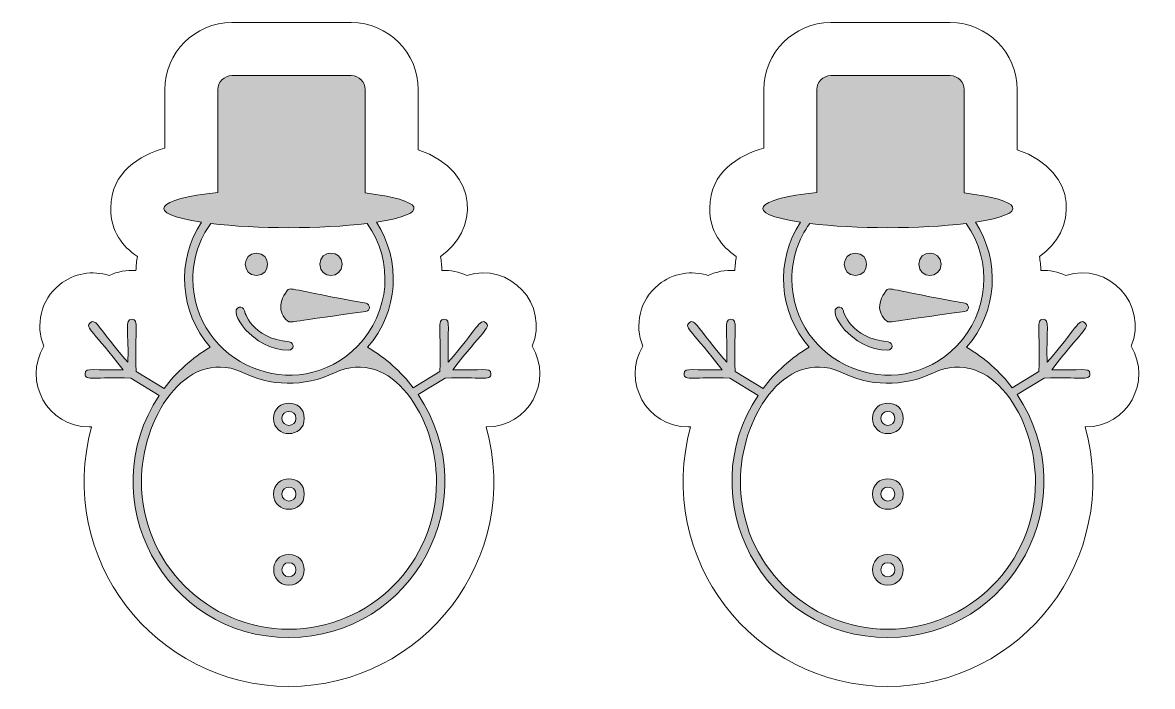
# Model space of a CAD drawing. Header units: inches. Extents: x -26 to -13, y -21.7 to -15.7.
# Drawn here: x -19.231 to -16.407, y -17.598 to -15.938 of the extents above; entities that cross this region are included whole.
import ezdxf

# ---------------------------------------------------------------- set-up
doc = ezdxf.new("R2010")
doc.units = ezdxf.units.IN
doc.header["$MEASUREMENT"] = 0
doc.layers.add('_U+0421_U+043B_U+043E_U+0439 1', color=7, linetype='Continuous')

msp = doc.modelspace()

# ---------------------------------------------------------------- hatches: boundary and pattern name
at = {"layer": '_U+0421_U+043B_U+043E_U+0439 1', "true_color": 0xffffff}
h = msp.add_hatch(color=7, dxfattribs=at)
h.dxf.hatch_style = 2
edge = h.paths.add_edge_path()
edge.add_spline(control_points=[(-18.5617, -16.6871), (-18.572, -16.6871), (-18.5835, -16.6692), (-18.5857, -16.6567), (-18.5883, -16.6415), (-18.583, -16.6253), (-18.57, -16.6084), (-18.5626, -16.5988), (-18.563, -16.6061), (-18.373, -16.6402), (-18.3614, -16.6424), (-18.3618, -16.6591), (-18.3735, -16.6607), (-18.5625, -16.6873), (-18.5603, -16.6871), (-18.5617, -16.6871)], knot_values=[0, 0, 0, 0, 0.013889, 0.013889, 0.013889, 0.027778, 0.027778, 0.027778, 0.041667, 0.041667, 0.041667, 0.055556, 0.055556, 0.055556, 0.069444, 0.069444, 0.069444, 0.069444], degree=3, periodic=0)
edge.add_line((-18.5617, -16.6871), (-18.5617, -16.6871))
edge = h.paths.add_edge_path()
edge.add_spline(control_points=[(-18.4328, -16.5428), (-18.4328, -16.5059), (-18.4886, -16.5058), (-18.4886, -16.5428), (-18.4886, -16.5798), (-18.4328, -16.5798), (-18.4328, -16.5428)], knot_values=[0, 0, 0, 0, 0.013889, 0.013889, 0.013889, 0.027778, 0.027778, 0.027778, 0.027778], degree=3, periodic=0)
edge.add_line((-18.4328, -16.5428), (-18.4328, -16.5428))
edge = h.paths.add_edge_path()
edge.add_spline(control_points=[(-18.647, -16.5708), (-18.61, -16.5708), (-18.61, -16.5149), (-18.647, -16.5149), (-18.6839, -16.5149), (-18.6839, -16.5708), (-18.647, -16.5708)], knot_values=[0, 0, 0, 0, 0.013889, 0.013889, 0.013889, 0.027778, 0.027778, 0.027778, 0.027778], degree=3, periodic=0)
edge.add_line((-18.647, -16.5708), (-18.647, -16.5708))
edge = h.paths.add_edge_path()
edge.add_spline(control_points=[(-18.5657, -16.7576), (-18.5526, -16.7576), (-18.5516, -16.738), (-18.5647, -16.7368), (-18.6603, -16.7275), (-18.6768, -16.6608), (-18.6774, -16.6579), (-18.6787, -16.6523), (-18.6842, -16.6488), (-18.6898, -16.65), (-18.7209, -16.6569), (-18.6579, -16.7576), (-18.5657, -16.7576)], knot_values=[0, 0, 0, 0, 0.013889, 0.013889, 0.013889, 0.027778, 0.027778, 0.027778, 0.041667, 0.041667, 0.041667, 0.055556, 0.055556, 0.055556, 0.055556], degree=3, periodic=0)
edge.add_line((-18.5657, -16.7576), (-18.5657, -16.7576))
edge = h.paths.add_edge_path()
edge.add_spline(control_points=[(-18.1559, -16.8064), (-18.086, -16.8098), (-18.0607, -16.7986), (-18.0607, -16.8168), (-18.0607, -16.8356), (-18.087, -16.8237), (-18.1748, -16.8273), (-18.1748, -16.8273), (-18.2427, -16.8686), (-18.2427, -16.8686), (-18.0689, -17.1262), (-18.2537, -17.4762), (-18.5657, -17.4762), (-18.877, -17.4762), (-19.0614, -17.128), (-18.8899, -16.8706), (-18.8899, -16.8706), (-18.9611, -16.8273), (-18.9611, -16.8273), (-19.0503, -16.8236), (-19.0753, -16.8354), (-19.0753, -16.8168), (-19.0753, -16.7985), (-19.0487, -16.8098), (-18.9801, -16.8064), (-19.0519, -16.7119), (-19.077, -16.7008), (-19.0623, -16.6888), (-19.0476, -16.6769), (-19.0417, -16.7036), (-18.9686, -16.7875), (-18.9652, -16.7087), (-18.9772, -16.6802), (-18.9582, -16.6802), (-18.9393, -16.6802), (-18.9515, -16.7046), (-18.9478, -16.811), (-18.9478, -16.811), (-18.8778, -16.8535), (-18.8778, -16.8535), (-18.8471, -16.8124), (-18.8081, -16.7771), (-18.7624, -16.7503), (-18.8394, -16.6618), (-18.8478, -16.5348), (-18.7843, -16.4374), (-18.9301, -16.4153), (-18.8987, -16.3797), (-18.7434, -16.3631), (-18.7434, -16.3631), (-18.7434, -16.106), (-18.7434, -16.106), (-18.7434, -16.0866), (-18.7277, -16.071), (-18.7084, -16.071), (-18.7084, -16.071), (-18.4099, -16.071), (-18.4099, -16.071), (-18.3906, -16.071), (-18.3749, -16.0866), (-18.3749, -16.106), (-18.3749, -16.106), (-18.3749, -16.3645), (-18.3749, -16.3645), (-18.2299, -16.3818), (-18.2064, -16.4161), (-18.3471, -16.4374), (-18.2835, -16.5349), (-18.292, -16.6619), (-18.369, -16.7503), (-18.3239, -16.7767), (-18.2854, -16.8113), (-18.2549, -16.8516), (-18.2549, -16.8516), (-18.1882, -16.811), (-18.1882, -16.811), (-18.1844, -16.7058), (-18.1967, -16.6802), (-18.1778, -16.6802), (-18.1593, -16.6802), (-18.1709, -16.7048), (-18.1673, -16.7875), (-18.0952, -16.7047), (-18.0885, -16.6768), (-18.0737, -16.6888), (-18.0589, -16.7008), (-18.0836, -16.7114), (-18.1559, -16.8064)], knot_values=[0, 0, 0, 0, 0.013889, 0.013889, 0.013889, 0.027778, 0.027778, 0.027778, 0.041667, 0.041667, 0.041667, 0.055556, 0.055556, 0.055556, 0.069444, 0.069444, 0.069444, 0.083333, 0.083333, 0.083333, 0.097222, 0.097222, 0.097222, 0.111111, 0.111111, 0.111111, 0.125, 0.125, 0.125, 0.138889, 0.138889, 0.138889, 0.152778, 0.152778, 0.152778, 0.166667, 0.166667, 0.166667, 0.180556, 0.180556, 0.180556, 0.194444, 0.194444, 0.194444, 0.208333, 0.208333, 0.208333, 0.222222, 0.222222, 0.222222, 0.236111, 0.236111, 0.236111, 0.25, 0.25, 0.25, 0.263889, 0.263889, 0.263889, 0.277778, 0.277778, 0.277778, 0.291667, 0.291667, 0.291667, 0.305556, 0.305556, 0.305556, 0.319444, 0.319444, 0.319444, 0.333333, 0.333333, 0.333333, 0.347222, 0.347222, 0.347222, 0.361111, 0.361111, 0.361111, 0.375, 0.375, 0.375, 0.388889, 0.388889, 0.388889, 0.402778, 0.402778, 0.402778, 0.402778], degree=3, periodic=0)
edge.add_line((-18.1559, -16.8064), (-18.1559, -16.8064))
edge = h.paths.add_edge_path()
edge.add_spline(control_points=[(-18.7612, -16.4406), (-18.7892, -16.4798), (-18.8058, -16.5277), (-18.8058, -16.5794), (-18.8058, -16.7897), (-18.547, -16.9043), (-18.3937, -16.7466), (-18.3135, -16.6641), (-18.3021, -16.5361), (-18.3701, -16.4406), (-18.4844, -16.4547), (-18.6469, -16.4548), (-18.7612, -16.4406)], knot_values=[0, 0, 0, 0, 0.013889, 0.013889, 0.013889, 0.027778, 0.027778, 0.027778, 0.041667, 0.041667, 0.041667, 0.055556, 0.055556, 0.055556, 0.055556], degree=3, periodic=0)
edge.add_line((-18.7612, -16.4406), (-18.7612, -16.4406))
edge = h.paths.add_edge_path()
edge.add_spline(control_points=[(-18.5657, -17.4554), (-18.3623, -17.4554), (-18.1968, -17.2899), (-18.1968, -17.0865), (-18.1968, -16.9281), (-18.3075, -16.7477), (-18.4515, -16.8139), (-18.5273, -16.851), (-18.6143, -16.8481), (-18.685, -16.8114), (-18.8269, -16.7518), (-18.9345, -16.9313), (-18.9345, -17.0865), (-18.9345, -17.2899), (-18.7691, -17.4554), (-18.5657, -17.4554)], knot_values=[0, 0, 0, 0, 0.013889, 0.013889, 0.013889, 0.027778, 0.027778, 0.027778, 0.041667, 0.041667, 0.041667, 0.055556, 0.055556, 0.055556, 0.069444, 0.069444, 0.069444, 0.069444], degree=3, periodic=0)
edge.add_line((-18.5657, -17.4554), (-18.5657, -17.4554))
edge = h.paths.add_edge_path()
edge.add_spline(control_points=[(-18.6041, -16.9281), (-18.6041, -16.8773), (-18.5272, -16.8772), (-18.5272, -16.9281), (-18.5272, -16.9789), (-18.6041, -16.979), (-18.6041, -16.9281)], knot_values=[0, 0, 0, 0, 0.013889, 0.013889, 0.013889, 0.027778, 0.027778, 0.027778, 0.027778], degree=3, periodic=0)
edge.add_line((-18.6041, -16.9281), (-18.6041, -16.9281))
edge = h.paths.add_edge_path()
edge.add_spline(control_points=[(-18.5833, -16.9281), (-18.5833, -16.9514), (-18.5481, -16.9514), (-18.5481, -16.9281), (-18.5481, -16.9049), (-18.5833, -16.9048), (-18.5833, -16.9281)], knot_values=[0, 0, 0, 0, 0.013889, 0.013889, 0.013889, 0.027778, 0.027778, 0.027778, 0.027778], degree=3, periodic=0)
edge.add_line((-18.5833, -16.9281), (-18.5833, -16.9281))
edge = h.paths.add_edge_path()
edge.add_spline(control_points=[(-18.6041, -17.1174), (-18.6041, -17.0666), (-18.5272, -17.0665), (-18.5272, -17.1174), (-18.5272, -17.1682), (-18.6041, -17.1683), (-18.6041, -17.1174)], knot_values=[0, 0, 0, 0, 0.013889, 0.013889, 0.013889, 0.027778, 0.027778, 0.027778, 0.027778], degree=3, periodic=0)
edge.add_line((-18.6041, -17.1174), (-18.6041, -17.1174))
edge = h.paths.add_edge_path()
edge.add_spline(control_points=[(-18.5833, -17.1174), (-18.5833, -17.1407), (-18.5481, -17.1407), (-18.5481, -17.1174), (-18.5481, -17.0941), (-18.5833, -17.0941), (-18.5833, -17.1174)], knot_values=[0, 0, 0, 0, 0.013889, 0.013889, 0.013889, 0.027778, 0.027778, 0.027778, 0.027778], degree=3, periodic=0)
edge.add_line((-18.5833, -17.1174), (-18.5833, -17.1174))
edge = h.paths.add_edge_path()
edge.add_spline(control_points=[(-18.5657, -17.2682), (-18.5149, -17.2682), (-18.5148, -17.3451), (-18.5657, -17.3451), (-18.6165, -17.3451), (-18.6166, -17.2682), (-18.5657, -17.2682)], knot_values=[0, 0, 0, 0, 0.013889, 0.013889, 0.013889, 0.027778, 0.027778, 0.027778, 0.027778], degree=3, periodic=0)
edge.add_line((-18.5657, -17.2682), (-18.5657, -17.2682))
edge = h.paths.add_edge_path()
edge.add_spline(control_points=[(-18.5657, -17.3243), (-18.5424, -17.3243), (-18.5424, -17.2891), (-18.5657, -17.2891), (-18.589, -17.2891), (-18.589, -17.3243), (-18.5657, -17.3243)], knot_values=[0, 0, 0, 0, 0.013889, 0.013889, 0.013889, 0.027778, 0.027778, 0.027778, 0.027778], degree=3, periodic=0)
edge.add_line((-18.5657, -17.3243), (-18.5657, -17.3243))
h = msp.add_hatch(color=7, dxfattribs=at)
h.dxf.hatch_style = 2
edge = h.paths.add_edge_path()
edge.add_spline(control_points=[(-17.0644, -16.6871), (-17.0746, -16.6871), (-17.0862, -16.6692), (-17.0884, -16.6567), (-17.091, -16.6415), (-17.0857, -16.6253), (-17.0727, -16.6084), (-17.0653, -16.5988), (-17.0657, -16.6061), (-16.8756, -16.6402), (-16.8641, -16.6424), (-16.8645, -16.6591), (-16.8761, -16.6607), (-17.0652, -16.6873), (-17.063, -16.6871), (-17.0644, -16.6871)], knot_values=[0, 0, 0, 0, 0.013889, 0.013889, 0.013889, 0.027778, 0.027778, 0.027778, 0.041667, 0.041667, 0.041667, 0.055556, 0.055556, 0.055556, 0.069444, 0.069444, 0.069444, 0.069444], degree=3, periodic=0)
edge.add_line((-17.0644, -16.6871), (-17.0644, -16.6871))
edge = h.paths.add_edge_path()
edge.add_spline(control_points=[(-16.9355, -16.5428), (-16.9355, -16.5059), (-16.9913, -16.5058), (-16.9913, -16.5428), (-16.9913, -16.5798), (-16.9355, -16.5798), (-16.9355, -16.5428)], knot_values=[0, 0, 0, 0, 0.013889, 0.013889, 0.013889, 0.027778, 0.027778, 0.027778, 0.027778], degree=3, periodic=0)
edge.add_line((-16.9355, -16.5428), (-16.9355, -16.5428))
edge = h.paths.add_edge_path()
edge.add_spline(control_points=[(-17.1496, -16.5708), (-17.1127, -16.5708), (-17.1127, -16.5149), (-17.1496, -16.5149), (-17.1866, -16.5149), (-17.1866, -16.5708), (-17.1496, -16.5708)], knot_values=[0, 0, 0, 0, 0.013889, 0.013889, 0.013889, 0.027778, 0.027778, 0.027778, 0.027778], degree=3, periodic=0)
edge.add_line((-17.1496, -16.5708), (-17.1496, -16.5708))
edge = h.paths.add_edge_path()
edge.add_spline(control_points=[(-17.0684, -16.7576), (-17.0552, -16.7576), (-17.0543, -16.738), (-17.0674, -16.7368), (-17.163, -16.7275), (-17.1795, -16.6608), (-17.1801, -16.6579), (-17.1814, -16.6523), (-17.1869, -16.6488), (-17.1925, -16.65), (-17.2236, -16.6569), (-17.1606, -16.7576), (-17.0684, -16.7576)], knot_values=[0, 0, 0, 0, 0.013889, 0.013889, 0.013889, 0.027778, 0.027778, 0.027778, 0.041667, 0.041667, 0.041667, 0.055556, 0.055556, 0.055556, 0.055556], degree=3, periodic=0)
edge.add_line((-17.0684, -16.7576), (-17.0684, -16.7576))
edge = h.paths.add_edge_path()
edge.add_spline(control_points=[(-16.6586, -16.8064), (-16.5887, -16.8098), (-16.5634, -16.7986), (-16.5634, -16.8168), (-16.5634, -16.8356), (-16.5897, -16.8237), (-16.6775, -16.8273), (-16.6775, -16.8273), (-16.7454, -16.8686), (-16.7454, -16.8686), (-16.5716, -17.1262), (-16.7564, -17.4762), (-17.0684, -17.4762), (-17.3797, -17.4762), (-17.5641, -17.128), (-17.3926, -16.8706), (-17.3926, -16.8706), (-17.4638, -16.8273), (-17.4638, -16.8273), (-17.553, -16.8236), (-17.5779, -16.8354), (-17.5779, -16.8168), (-17.5779, -16.7985), (-17.5514, -16.8098), (-17.4827, -16.8064), (-17.5546, -16.7119), (-17.5797, -16.7008), (-17.5649, -16.6888), (-17.5503, -16.6769), (-17.5444, -16.7036), (-17.4713, -16.7875), (-17.4678, -16.7087), (-17.4799, -16.6802), (-17.4609, -16.6802), (-17.442, -16.6802), (-17.4542, -16.7046), (-17.4504, -16.811), (-17.4504, -16.811), (-17.3805, -16.8535), (-17.3805, -16.8535), (-17.3498, -16.8124), (-17.3108, -16.7771), (-17.2651, -16.7503), (-17.3421, -16.6618), (-17.3505, -16.5348), (-17.287, -16.4374), (-17.4328, -16.4153), (-17.4014, -16.3797), (-17.2461, -16.3631), (-17.2461, -16.3631), (-17.2461, -16.106), (-17.2461, -16.106), (-17.2461, -16.0866), (-17.2304, -16.071), (-17.2111, -16.071), (-17.2111, -16.071), (-16.9126, -16.071), (-16.9126, -16.071), (-16.8933, -16.071), (-16.8776, -16.0866), (-16.8776, -16.106), (-16.8776, -16.106), (-16.8776, -16.3645), (-16.8776, -16.3645), (-16.7326, -16.3818), (-16.7091, -16.4161), (-16.8497, -16.4374), (-16.7862, -16.5349), (-16.7947, -16.6619), (-16.8717, -16.7503), (-16.8266, -16.7767), (-16.7881, -16.8113), (-16.7576, -16.8516), (-16.7576, -16.8516), (-16.6909, -16.811), (-16.6909, -16.811), (-16.6871, -16.7058), (-16.6994, -16.6802), (-16.6805, -16.6802), (-16.662, -16.6802), (-16.6736, -16.7048), (-16.67, -16.7875), (-16.5979, -16.7047), (-16.5912, -16.6768), (-16.5764, -16.6888), (-16.5616, -16.7008), (-16.5863, -16.7114), (-16.6586, -16.8064)], knot_values=[0, 0, 0, 0, 0.013889, 0.013889, 0.013889, 0.027778, 0.027778, 0.027778, 0.041667, 0.041667, 0.041667, 0.055556, 0.055556, 0.055556, 0.069444, 0.069444, 0.069444, 0.083333, 0.083333, 0.083333, 0.097222, 0.097222, 0.097222, 0.111111, 0.111111, 0.111111, 0.125, 0.125, 0.125, 0.138889, 0.138889, 0.138889, 0.152778, 0.152778, 0.152778, 0.166667, 0.166667, 0.166667, 0.180556, 0.180556, 0.180556, 0.194444, 0.194444, 0.194444, 0.208333, 0.208333, 0.208333, 0.222222, 0.222222, 0.222222, 0.236111, 0.236111, 0.236111, 0.25, 0.25, 0.25, 0.263889, 0.263889, 0.263889, 0.277778, 0.277778, 0.277778, 0.291667, 0.291667, 0.291667, 0.305556, 0.305556, 0.305556, 0.319444, 0.319444, 0.319444, 0.333333, 0.333333, 0.333333, 0.347222, 0.347222, 0.347222, 0.361111, 0.361111, 0.361111, 0.375, 0.375, 0.375, 0.388889, 0.388889, 0.388889, 0.402778, 0.402778, 0.402778, 0.402778], degree=3, periodic=0)
edge.add_line((-16.6586, -16.8064), (-16.6586, -16.8064))
edge = h.paths.add_edge_path()
edge.add_spline(control_points=[(-17.2639, -16.4406), (-17.2919, -16.4798), (-17.3085, -16.5277), (-17.3085, -16.5794), (-17.3085, -16.7897), (-17.0497, -16.9043), (-16.8964, -16.7466), (-16.8162, -16.6641), (-16.8048, -16.5361), (-16.8728, -16.4406), (-16.9871, -16.4547), (-17.1496, -16.4548), (-17.2639, -16.4406)], knot_values=[0, 0, 0, 0, 0.013889, 0.013889, 0.013889, 0.027778, 0.027778, 0.027778, 0.041667, 0.041667, 0.041667, 0.055556, 0.055556, 0.055556, 0.055556], degree=3, periodic=0)
edge.add_line((-17.2639, -16.4406), (-17.2639, -16.4406))
edge = h.paths.add_edge_path()
edge.add_spline(control_points=[(-17.0684, -17.4554), (-16.865, -17.4554), (-16.6995, -17.2899), (-16.6995, -17.0865), (-16.6995, -16.9281), (-16.8102, -16.7477), (-16.9542, -16.8139), (-17.03, -16.851), (-17.117, -16.8481), (-17.1877, -16.8114), (-17.3296, -16.7518), (-17.4372, -16.9313), (-17.4372, -17.0865), (-17.4372, -17.2899), (-17.2718, -17.4554), (-17.0684, -17.4554)], knot_values=[0, 0, 0, 0, 0.013889, 0.013889, 0.013889, 0.027778, 0.027778, 0.027778, 0.041667, 0.041667, 0.041667, 0.055556, 0.055556, 0.055556, 0.069444, 0.069444, 0.069444, 0.069444], degree=3, periodic=0)
edge.add_line((-17.0684, -17.4554), (-17.0684, -17.4554))
edge = h.paths.add_edge_path()
edge.add_spline(control_points=[(-17.1068, -16.9281), (-17.1068, -16.8773), (-17.0299, -16.8772), (-17.0299, -16.9281), (-17.0299, -16.9789), (-17.1068, -16.979), (-17.1068, -16.9281)], knot_values=[0, 0, 0, 0, 0.013889, 0.013889, 0.013889, 0.027778, 0.027778, 0.027778, 0.027778], degree=3, periodic=0)
edge.add_line((-17.1068, -16.9281), (-17.1068, -16.9281))
edge = h.paths.add_edge_path()
edge.add_spline(control_points=[(-17.086, -16.9281), (-17.086, -16.9514), (-17.0508, -16.9514), (-17.0508, -16.9281), (-17.0508, -16.9049), (-17.086, -16.9048), (-17.086, -16.9281)], knot_values=[0, 0, 0, 0, 0.013889, 0.013889, 0.013889, 0.027778, 0.027778, 0.027778, 0.027778], degree=3, periodic=0)
edge.add_line((-17.086, -16.9281), (-17.086, -16.9281))
edge = h.paths.add_edge_path()
edge.add_spline(control_points=[(-17.1068, -17.1174), (-17.1068, -17.0666), (-17.0299, -17.0665), (-17.0299, -17.1174), (-17.0299, -17.1682), (-17.1068, -17.1683), (-17.1068, -17.1174)], knot_values=[0, 0, 0, 0, 0.013889, 0.013889, 0.013889, 0.027778, 0.027778, 0.027778, 0.027778], degree=3, periodic=0)
edge.add_line((-17.1068, -17.1174), (-17.1068, -17.1174))
edge = h.paths.add_edge_path()
edge.add_spline(control_points=[(-17.086, -17.1174), (-17.086, -17.1407), (-17.0508, -17.1407), (-17.0508, -17.1174), (-17.0508, -17.0941), (-17.086, -17.0941), (-17.086, -17.1174)], knot_values=[0, 0, 0, 0, 0.013889, 0.013889, 0.013889, 0.027778, 0.027778, 0.027778, 0.027778], degree=3, periodic=0)
edge.add_line((-17.086, -17.1174), (-17.086, -17.1174))
edge = h.paths.add_edge_path()
edge.add_spline(control_points=[(-17.0684, -17.2682), (-17.0176, -17.2682), (-17.0175, -17.3451), (-17.0684, -17.3451), (-17.1192, -17.3451), (-17.1192, -17.2682), (-17.0684, -17.2682)], knot_values=[0, 0, 0, 0, 0.013889, 0.013889, 0.013889, 0.027778, 0.027778, 0.027778, 0.027778], degree=3, periodic=0)
edge.add_line((-17.0684, -17.2682), (-17.0684, -17.2682))
edge = h.paths.add_edge_path()
edge.add_spline(control_points=[(-17.0684, -17.3243), (-17.0451, -17.3243), (-17.0451, -17.2891), (-17.0684, -17.2891), (-17.0917, -17.2891), (-17.0917, -17.3243), (-17.0684, -17.3243)], knot_values=[0, 0, 0, 0, 0.013889, 0.013889, 0.013889, 0.027778, 0.027778, 0.027778, 0.027778], degree=3, periodic=0)
edge.add_line((-17.0684, -17.3243), (-17.0684, -17.3243))

# ---------------------------------------------------------------- linework, layer by layer
at = {"layer": '_U+0421_U+043B_U+043E_U+0439 1', "color": 1, "lineweight": 9, "true_color": 0xff0000}
for points in [[(-17.9578, -16.7479), (-17.9142, -16.6435), (-18.0134, -16.5359), (-18.1211, -16.5708), (-18.1409, -16.5614), (-18.1611, -16.5573), (-18.1831, -16.5582), (-18.1838, -16.5463), (-18.185, -16.5345), (-18.1867, -16.5229), (-18.0958, -16.4634), (-18.0816, -16.3114), (-18.2423, -16.2564), (-18.2423, -16.2564), (-18.2423, -16.106), (-18.2423, -16.106), (-18.2423, -16.0135), (-18.3175, -15.9383), (-18.4099, -15.9383), (-18.4099, -15.9383), (-18.7084, -15.9383), (-18.7084, -15.9383), (-18.8008, -15.9383), (-18.876, -16.0135), (-18.876, -16.106), (-18.876, -16.106), (-18.876, -16.2522), (-18.876, -16.2522), (-18.9379, -16.2707), (-19.011, -16.3106), (-19.011, -16.4028), (-19.011, -16.4612), (-18.9818, -16.4986), (-18.9446, -16.5229), (-18.9464, -16.5346), (-18.9476, -16.5464), (-18.9482, -16.5584), (-18.9725, -16.5567), (-18.9944, -16.5611), (-19.0148, -16.5708), (-19.0561, -16.5574), (-19.1031, -16.5645), (-19.1394, -16.594), (-19.1861, -16.6319), (-19.2002, -16.695), (-19.1782, -16.7479), (-19.2315, -16.8353), (-19.1689, -16.9495), (-19.0648, -16.9495), (-19.0648, -16.9495), (-19.059, -16.9495), (-19.059, -16.9495), (-19.1497, -17.2763), (-18.9025, -17.5984), (-18.5657, -17.5984), (-18.2292, -17.5984), (-17.9816, -17.2766), (-18.0724, -16.9495), (-18.0724, -16.9495), (-18.0711, -16.9495), (-18.0711, -16.9495), (-17.967, -16.9495), (-17.9045, -16.8353), (-17.9578, -16.7479)], [(-16.4605, -16.7479), (-16.4169, -16.6435), (-16.5161, -16.5359), (-16.6238, -16.5708), (-16.6436, -16.5614), (-16.6638, -16.5573), (-16.6858, -16.5582), (-16.6865, -16.5463), (-16.6877, -16.5345), (-16.6894, -16.5229), (-16.5985, -16.4634), (-16.5843, -16.3114), (-16.745, -16.2564), (-16.745, -16.2564), (-16.745, -16.106), (-16.745, -16.106), (-16.745, -16.0135), (-16.8202, -15.9383), (-16.9126, -15.9383), (-16.9126, -15.9383), (-17.2111, -15.9383), (-17.2111, -15.9383), (-17.3035, -15.9383), (-17.3787, -16.0135), (-17.3787, -16.106), (-17.3787, -16.106), (-17.3787, -16.2522), (-17.3787, -16.2522), (-17.4406, -16.2707), (-17.5137, -16.3106), (-17.5137, -16.4028), (-17.5137, -16.4612), (-17.4845, -16.4986), (-17.4473, -16.5229), (-17.4491, -16.5346), (-17.4503, -16.5464), (-17.4509, -16.5584), (-17.4752, -16.5567), (-17.4971, -16.5611), (-17.5175, -16.5708), (-17.5588, -16.5574), (-17.6058, -16.5645), (-17.6421, -16.594), (-17.6887, -16.6319), (-17.7029, -16.695), (-17.6809, -16.7479), (-17.7342, -16.8353), (-17.6716, -16.9495), (-17.5675, -16.9495), (-17.5675, -16.9495), (-17.5616, -16.9495), (-17.5616, -16.9495), (-17.6524, -17.2763), (-17.4052, -17.5984), (-17.0684, -17.5984), (-16.7319, -17.5984), (-16.4843, -17.2766), (-16.5751, -16.9495), (-16.5751, -16.9495), (-16.5738, -16.9495), (-16.5738, -16.9495), (-16.4697, -16.9495), (-16.4072, -16.8353), (-16.4605, -16.7479)]]:
    msp.add_open_spline(points, degree=3, knots=[0, 0, 0, 0, 1, 1, 1, 2, 2, 2, 3, 3, 3, 4, 4, 4, 5, 5, 5, 6, 6, 6, 7, 7, 7, 8, 8, 8, 9, 9, 9, 10, 10, 10, 11, 11, 11, 12, 12, 12, 13, 13, 13, 14, 14, 14, 15, 15, 15, 16, 16, 16, 17, 17, 17, 18, 18, 18, 19, 19, 19, 20, 20, 20, 21, 21, 21, 21], dxfattribs=at)
at = {"layer": '_U+0421_U+043B_U+043E_U+0439 1', "lineweight": 0}
for points, knots in [([(-18.1559, -16.8064), (-18.086, -16.8098), (-18.0607, -16.7986), (-18.0607, -16.8168), (-18.0607, -16.8356), (-18.087, -16.8237), (-18.1748, -16.8273), (-18.1748, -16.8273), (-18.2427, -16.8686), (-18.2427, -16.8686), (-18.0689, -17.1262), (-18.2537, -17.4762), (-18.5657, -17.4762), (-18.877, -17.4762), (-19.0614, -17.128), (-18.8899, -16.8706), (-18.8899, -16.8706), (-18.9611, -16.8273), (-18.9611, -16.8273), (-19.0503, -16.8236), (-19.0753, -16.8354), (-19.0753, -16.8168), (-19.0753, -16.7985), (-19.0487, -16.8098), (-18.9801, -16.8064), (-19.0519, -16.7119), (-19.077, -16.7008), (-19.0623, -16.6888), (-19.0476, -16.6769), (-19.0417, -16.7036), (-18.9686, -16.7875), (-18.9652, -16.7087), (-18.9772, -16.6802), (-18.9582, -16.6802), (-18.9393, -16.6802), (-18.9515, -16.7046), (-18.9478, -16.811), (-18.9478, -16.811), (-18.8778, -16.8535), (-18.8778, -16.8535), (-18.8471, -16.8124), (-18.8081, -16.7771), (-18.7624, -16.7503), (-18.8394, -16.6618), (-18.8478, -16.5348), (-18.7843, -16.4374), (-18.9301, -16.4153), (-18.8987, -16.3797), (-18.7434, -16.3631), (-18.7434, -16.3631), (-18.7434, -16.106), (-18.7434, -16.106), (-18.7434, -16.0866), (-18.7277, -16.071), (-18.7084, -16.071), (-18.7084, -16.071), (-18.4099, -16.071), (-18.4099, -16.071), (-18.3906, -16.071), (-18.3749, -16.0866), (-18.3749, -16.106), (-18.3749, -16.106), (-18.3749, -16.3645), (-18.3749, -16.3645), (-18.2299, -16.3818), (-18.2064, -16.4161), (-18.3471, -16.4374), (-18.2835, -16.5349), (-18.292, -16.6619), (-18.369, -16.7503), (-18.3239, -16.7767), (-18.2854, -16.8113), (-18.2549, -16.8516), (-18.2549, -16.8516), (-18.1882, -16.811), (-18.1882, -16.811), (-18.1844, -16.7058), (-18.1967, -16.6802), (-18.1778, -16.6802), (-18.1593, -16.6802), (-18.1709, -16.7048), (-18.1673, -16.7875), (-18.0952, -16.7047), (-18.0885, -16.6768), (-18.0737, -16.6888), (-18.0589, -16.7008), (-18.0836, -16.7114), (-18.1559, -16.8064)], [0, 0, 0, 0, 1, 1, 1, 2, 2, 2, 3, 3, 3, 4, 4, 4, 5, 5, 5, 6, 6, 6, 7, 7, 7, 8, 8, 8, 9, 9, 9, 10, 10, 10, 11, 11, 11, 12, 12, 12, 13, 13, 13, 14, 14, 14, 15, 15, 15, 16, 16, 16, 17, 17, 17, 18, 18, 18, 19, 19, 19, 20, 20, 20, 21, 21, 21, 22, 22, 22, 23, 23, 23, 24, 24, 24, 25, 25, 25, 26, 26, 26, 27, 27, 27, 28, 28, 28, 29, 29, 29, 29]), ([(-16.6586, -16.8064), (-16.5887, -16.8098), (-16.5634, -16.7986), (-16.5634, -16.8168), (-16.5634, -16.8356), (-16.5897, -16.8237), (-16.6775, -16.8273), (-16.6775, -16.8273), (-16.7454, -16.8686), (-16.7454, -16.8686), (-16.5716, -17.1262), (-16.7564, -17.4762), (-17.0684, -17.4762), (-17.3797, -17.4762), (-17.5641, -17.128), (-17.3926, -16.8706), (-17.3926, -16.8706), (-17.4638, -16.8273), (-17.4638, -16.8273), (-17.553, -16.8236), (-17.5779, -16.8354), (-17.5779, -16.8168), (-17.5779, -16.7985), (-17.5514, -16.8098), (-17.4827, -16.8064), (-17.5546, -16.7119), (-17.5797, -16.7008), (-17.5649, -16.6888), (-17.5503, -16.6769), (-17.5444, -16.7036), (-17.4713, -16.7875), (-17.4678, -16.7087), (-17.4799, -16.6802), (-17.4609, -16.6802), (-17.442, -16.6802), (-17.4542, -16.7046), (-17.4504, -16.811), (-17.4504, -16.811), (-17.3805, -16.8535), (-17.3805, -16.8535), (-17.3498, -16.8124), (-17.3108, -16.7771), (-17.2651, -16.7503), (-17.3421, -16.6618), (-17.3505, -16.5348), (-17.287, -16.4374), (-17.4328, -16.4153), (-17.4014, -16.3797), (-17.2461, -16.3631), (-17.2461, -16.3631), (-17.2461, -16.106), (-17.2461, -16.106), (-17.2461, -16.0866), (-17.2304, -16.071), (-17.2111, -16.071), (-17.2111, -16.071), (-16.9126, -16.071), (-16.9126, -16.071), (-16.8933, -16.071), (-16.8776, -16.0866), (-16.8776, -16.106), (-16.8776, -16.106), (-16.8776, -16.3645), (-16.8776, -16.3645), (-16.7326, -16.3818), (-16.7091, -16.4161), (-16.8497, -16.4374), (-16.7862, -16.5349), (-16.7947, -16.6619), (-16.8717, -16.7503), (-16.8266, -16.7767), (-16.7881, -16.8113), (-16.7576, -16.8516), (-16.7576, -16.8516), (-16.6909, -16.811), (-16.6909, -16.811), (-16.6871, -16.7058), (-16.6994, -16.6802), (-16.6805, -16.6802), (-16.662, -16.6802), (-16.6736, -16.7048), (-16.67, -16.7875), (-16.5979, -16.7047), (-16.5912, -16.6768), (-16.5764, -16.6888), (-16.5616, -16.7008), (-16.5863, -16.7114), (-16.6586, -16.8064)], [0, 0, 0, 0, 1, 1, 1, 2, 2, 2, 3, 3, 3, 4, 4, 4, 5, 5, 5, 6, 6, 6, 7, 7, 7, 8, 8, 8, 9, 9, 9, 10, 10, 10, 11, 11, 11, 12, 12, 12, 13, 13, 13, 14, 14, 14, 15, 15, 15, 16, 16, 16, 17, 17, 17, 18, 18, 18, 19, 19, 19, 20, 20, 20, 21, 21, 21, 22, 22, 22, 23, 23, 23, 24, 24, 24, 25, 25, 25, 26, 26, 26, 27, 27, 27, 28, 28, 28, 29, 29, 29, 29]), ([(-18.7612, -16.4406), (-18.7892, -16.4798), (-18.8058, -16.5277), (-18.8058, -16.5794), (-18.8058, -16.7897), (-18.547, -16.9043), (-18.3937, -16.7466), (-18.3135, -16.6641), (-18.3021, -16.5361), (-18.3701, -16.4406), (-18.4844, -16.4547), (-18.6469, -16.4548), (-18.7612, -16.4406)], [0, 0, 0, 0, 1, 1, 1, 2, 2, 2, 3, 3, 3, 4, 4, 4, 4]), ([(-17.2639, -16.4406), (-17.2919, -16.4798), (-17.3085, -16.5277), (-17.3085, -16.5794), (-17.3085, -16.7897), (-17.0497, -16.9043), (-16.8964, -16.7466), (-16.8162, -16.6641), (-16.8048, -16.5361), (-16.8728, -16.4406), (-16.9871, -16.4547), (-17.1496, -16.4548), (-17.2639, -16.4406)], [0, 0, 0, 0, 1, 1, 1, 2, 2, 2, 3, 3, 3, 4, 4, 4, 4]), ([(-18.647, -16.5708), (-18.61, -16.5708), (-18.61, -16.5149), (-18.647, -16.5149), (-18.6839, -16.5149), (-18.6839, -16.5708), (-18.647, -16.5708)], [0, 0, 0, 0, 1, 1, 1, 2, 2, 2, 2]), ([(-18.4328, -16.5428), (-18.4328, -16.5059), (-18.4886, -16.5058), (-18.4886, -16.5428), (-18.4886, -16.5798), (-18.4328, -16.5798), (-18.4328, -16.5428)], [0, 0, 0, 0, 1, 1, 1, 2, 2, 2, 2]), ([(-17.1496, -16.5708), (-17.1127, -16.5708), (-17.1127, -16.5149), (-17.1496, -16.5149), (-17.1866, -16.5149), (-17.1866, -16.5708), (-17.1496, -16.5708)], [0, 0, 0, 0, 1, 1, 1, 2, 2, 2, 2]), ([(-16.9355, -16.5428), (-16.9355, -16.5059), (-16.9913, -16.5058), (-16.9913, -16.5428), (-16.9913, -16.5798), (-16.9355, -16.5798), (-16.9355, -16.5428)], [0, 0, 0, 0, 1, 1, 1, 2, 2, 2, 2]), ([(-18.5617, -16.6871), (-18.572, -16.6871), (-18.5835, -16.6692), (-18.5857, -16.6567), (-18.5883, -16.6415), (-18.583, -16.6253), (-18.57, -16.6084), (-18.5626, -16.5988), (-18.563, -16.6061), (-18.373, -16.6402), (-18.3614, -16.6424), (-18.3618, -16.6591), (-18.3735, -16.6607), (-18.5625, -16.6873), (-18.5603, -16.6871), (-18.5617, -16.6871)], [0, 0, 0, 0, 1, 1, 1, 2, 2, 2, 3, 3, 3, 4, 4, 4, 5, 5, 5, 5]), ([(-17.0644, -16.6871), (-17.0746, -16.6871), (-17.0862, -16.6692), (-17.0884, -16.6567), (-17.091, -16.6415), (-17.0857, -16.6253), (-17.0727, -16.6084), (-17.0653, -16.5988), (-17.0657, -16.6061), (-16.8756, -16.6402), (-16.8641, -16.6424), (-16.8645, -16.6591), (-16.8761, -16.6607), (-17.0652, -16.6873), (-17.063, -16.6871), (-17.0644, -16.6871)], [0, 0, 0, 0, 1, 1, 1, 2, 2, 2, 3, 3, 3, 4, 4, 4, 5, 5, 5, 5]), ([(-18.5657, -16.7576), (-18.5526, -16.7576), (-18.5516, -16.738), (-18.5647, -16.7368), (-18.6603, -16.7275), (-18.6768, -16.6608), (-18.6774, -16.6579), (-18.6787, -16.6523), (-18.6842, -16.6488), (-18.6898, -16.65), (-18.7209, -16.6569), (-18.6579, -16.7576), (-18.5657, -16.7576)], [0, 0, 0, 0, 1, 1, 1, 2, 2, 2, 3, 3, 3, 4, 4, 4, 4]), ([(-17.0684, -16.7576), (-17.0552, -16.7576), (-17.0543, -16.738), (-17.0674, -16.7368), (-17.163, -16.7275), (-17.1795, -16.6608), (-17.1801, -16.6579), (-17.1814, -16.6523), (-17.1869, -16.6488), (-17.1925, -16.65), (-17.2236, -16.6569), (-17.1606, -16.7576), (-17.0684, -16.7576)], [0, 0, 0, 0, 1, 1, 1, 2, 2, 2, 3, 3, 3, 4, 4, 4, 4]), ([(-18.5657, -17.4554), (-18.3623, -17.4554), (-18.1968, -17.2899), (-18.1968, -17.0865), (-18.1968, -16.9281), (-18.3075, -16.7477), (-18.4515, -16.8139), (-18.5273, -16.851), (-18.6143, -16.8481), (-18.685, -16.8114), (-18.8269, -16.7518), (-18.9345, -16.9313), (-18.9345, -17.0865), (-18.9345, -17.2899), (-18.7691, -17.4554), (-18.5657, -17.4554)], [0, 0, 0, 0, 1, 1, 1, 2, 2, 2, 3, 3, 3, 4, 4, 4, 5, 5, 5, 5]), ([(-17.0684, -17.4554), (-16.865, -17.4554), (-16.6995, -17.2899), (-16.6995, -17.0865), (-16.6995, -16.9281), (-16.8102, -16.7477), (-16.9542, -16.8139), (-17.03, -16.851), (-17.117, -16.8481), (-17.1877, -16.8114), (-17.3296, -16.7518), (-17.4372, -16.9313), (-17.4372, -17.0865), (-17.4372, -17.2899), (-17.2718, -17.4554), (-17.0684, -17.4554)], [0, 0, 0, 0, 1, 1, 1, 2, 2, 2, 3, 3, 3, 4, 4, 4, 5, 5, 5, 5]), ([(-18.6041, -16.9281), (-18.6041, -16.8773), (-18.5272, -16.8772), (-18.5272, -16.9281), (-18.5272, -16.9789), (-18.6041, -16.979), (-18.6041, -16.9281)], [0, 0, 0, 0, 1, 1, 1, 2, 2, 2, 2]), ([(-17.1068, -16.9281), (-17.1068, -16.8773), (-17.0299, -16.8772), (-17.0299, -16.9281), (-17.0299, -16.9789), (-17.1068, -16.979), (-17.1068, -16.9281)], [0, 0, 0, 0, 1, 1, 1, 2, 2, 2, 2]), ([(-18.5833, -16.9281), (-18.5833, -16.9514), (-18.5481, -16.9514), (-18.5481, -16.9281), (-18.5481, -16.9049), (-18.5833, -16.9048), (-18.5833, -16.9281)], [0, 0, 0, 0, 1, 1, 1, 2, 2, 2, 2]), ([(-17.086, -16.9281), (-17.086, -16.9514), (-17.0508, -16.9514), (-17.0508, -16.9281), (-17.0508, -16.9049), (-17.086, -16.9048), (-17.086, -16.9281)], [0, 0, 0, 0, 1, 1, 1, 2, 2, 2, 2]), ([(-18.6041, -17.1174), (-18.6041, -17.0666), (-18.5272, -17.0665), (-18.5272, -17.1174), (-18.5272, -17.1682), (-18.6041, -17.1683), (-18.6041, -17.1174)], [0, 0, 0, 0, 1, 1, 1, 2, 2, 2, 2]), ([(-17.1068, -17.1174), (-17.1068, -17.0666), (-17.0299, -17.0665), (-17.0299, -17.1174), (-17.0299, -17.1682), (-17.1068, -17.1683), (-17.1068, -17.1174)], [0, 0, 0, 0, 1, 1, 1, 2, 2, 2, 2]), ([(-18.5833, -17.1174), (-18.5833, -17.1407), (-18.5481, -17.1407), (-18.5481, -17.1174), (-18.5481, -17.0941), (-18.5833, -17.0941), (-18.5833, -17.1174)], [0, 0, 0, 0, 1, 1, 1, 2, 2, 2, 2]), ([(-17.086, -17.1174), (-17.086, -17.1407), (-17.0508, -17.1407), (-17.0508, -17.1174), (-17.0508, -17.0941), (-17.086, -17.0941), (-17.086, -17.1174)], [0, 0, 0, 0, 1, 1, 1, 2, 2, 2, 2]), ([(-18.5657, -17.2682), (-18.5149, -17.2682), (-18.5148, -17.3451), (-18.5657, -17.3451), (-18.6165, -17.3451), (-18.6166, -17.2682), (-18.5657, -17.2682)], [0, 0, 0, 0, 1, 1, 1, 2, 2, 2, 2]), ([(-17.0684, -17.2682), (-17.0176, -17.2682), (-17.0175, -17.3451), (-17.0684, -17.3451), (-17.1192, -17.3451), (-17.1192, -17.2682), (-17.0684, -17.2682)], [0, 0, 0, 0, 1, 1, 1, 2, 2, 2, 2]), ([(-18.5657, -17.3243), (-18.5424, -17.3243), (-18.5424, -17.2891), (-18.5657, -17.2891), (-18.589, -17.2891), (-18.589, -17.3243), (-18.5657, -17.3243)], [0, 0, 0, 0, 1, 1, 1, 2, 2, 2, 2]), ([(-17.0684, -17.3243), (-17.0451, -17.3243), (-17.0451, -17.2891), (-17.0684, -17.2891), (-17.0917, -17.2891), (-17.0917, -17.3243), (-17.0684, -17.3243)], [0, 0, 0, 0, 1, 1, 1, 2, 2, 2, 2])]:
    msp.add_open_spline(points, degree=3, knots=knots, dxfattribs=at)

doc.saveas('drawing.dxf')
